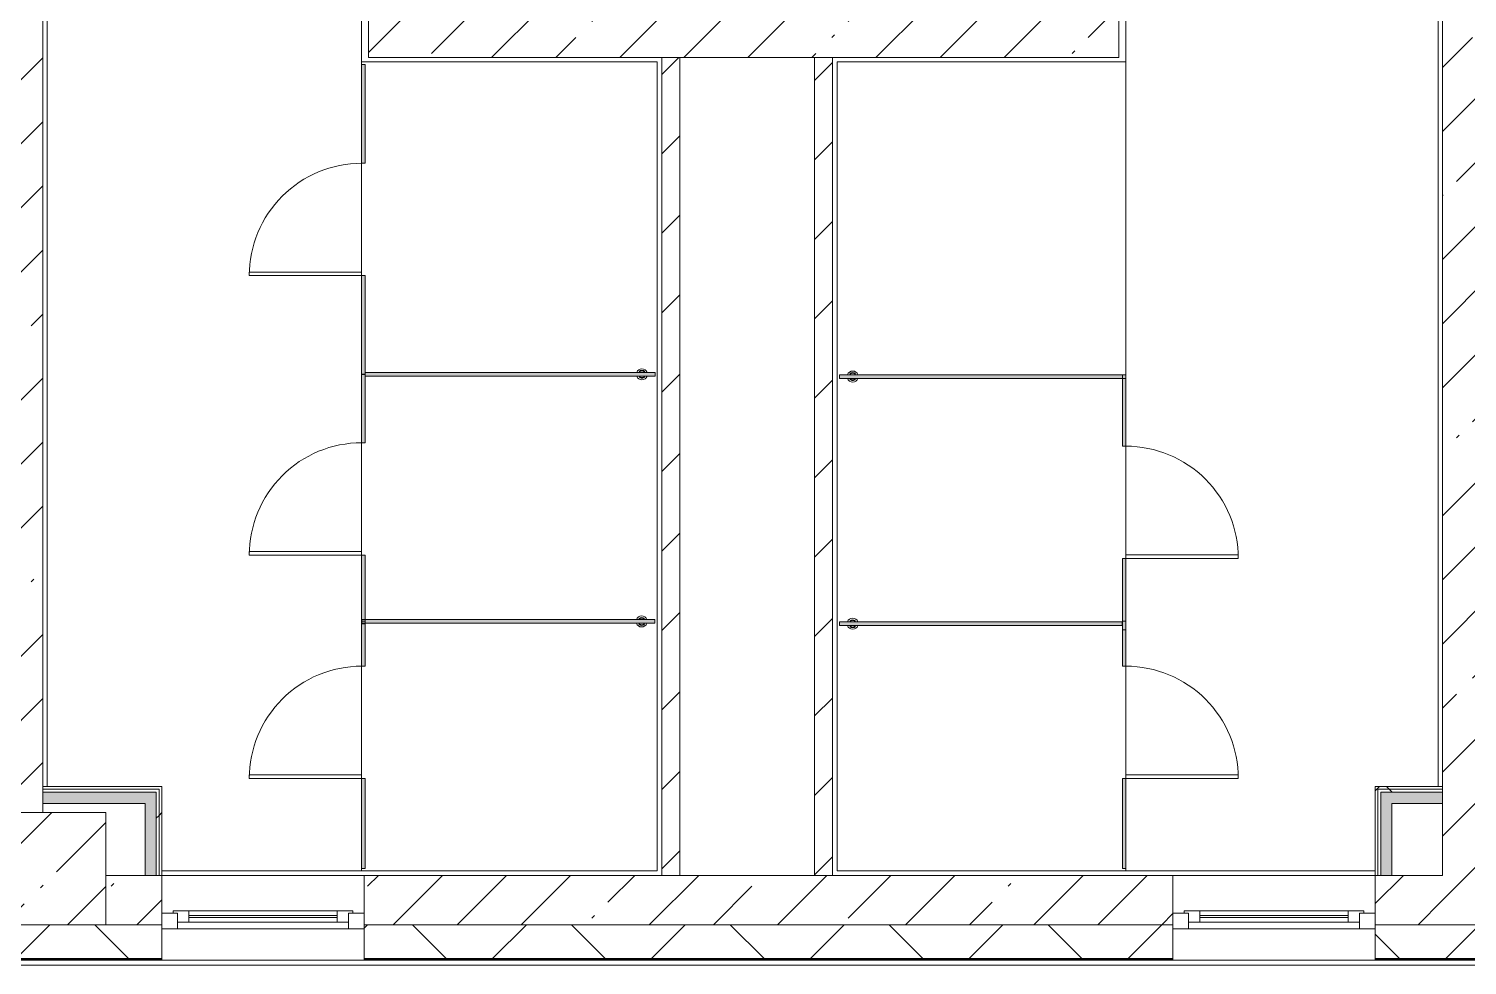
# Model space of a CAD drawing. Header units: millimetres. Extents: x 1322 to 199238, y -8553 to 29000.
# Drawn here: x 137795 to 144198, y -280 to 3888 of the extents above; entities that cross this region are included whole.
import ezdxf

# ---------------------------------------------------------------- set-up
doc = ezdxf.new("R2010")
doc.units = ezdxf.units.MM
for name, color, linetype, lineweight in [('A-DOOR-7', 7, 'Continuous', 5), ('A-GENM-4', 7, 'Continuous', 5), ('A-GLAZ-3', 7, 'Continuous', 5), ('A-WALL', 7, 'Continuous', 9), ('A-WALL-4', 7, 'Continuous', 5), ('I-WALL-3', 7, 'Continuous', 5), ('S-COLS-1', 7, 'Continuous', 5)]:
    doc.layers.add(name, color=color, linetype=linetype, lineweight=lineweight)
for name, color, linetype, lineweight, true_color in [('A-FLOR-2', 7, 'Continuous', 5, 0xaaaaaa), ('A-GENM-5', 7, 'Continuous', 5, 0xe2ddcd), ('I-WALL-1', 7, 'Continuous', 5, 0xe7e7e7), ('I-WALL-2', 7, 'Continuous', 9, 0xe7e7e7)]:
    doc.layers.add(name, color=color, linetype=linetype, lineweight=lineweight, true_color=true_color)
pattern_1 = [(45, (72227.77, 0), (-285.1231, 285.1231), []), (45, (72512.9, 0), (-285.1231, 285.1231), [504.031, -100.806, 16.764, -84.042])]
pattern_2 = [(45, (72227.77, 0), (-176.7767, 176.7767), [])]
pattern_3 = [(45, (72227.8, 0), (-530.33, 530.33), []), (135, (72227.8, 0), (-530.33, -530.33), [])]

# ---------------------------------------------------------------- blocks, each defined once
blk = doc.blocks.new('BSC_Колонна _Прямоугольная - 500х500-V129-1_10_3_птичка')
at = {"layer": 'S-COLS-1'}
h = blk.add_hatch(dxfattribs=at)
h.set_pattern_fill('FP_50', color=256, style=0, pattern_type=2)
h.set_pattern_definition([(45, (-65660, -150), (-285.1231, 285.1231), []), (45, (-65374.88, -150), (-285.1231, 285.1231), [504.031, -100.806, 16.764, -84.042])])
h.paths.add_polyline_path([(140.9, -250), (250, -250), (250, 250), (-250, 250), (-250, -250)])
for p, q in [((250, 250), (-250, 250)), ((-250, 250), (-250, -250)), ((250, -250), (250, 250)), ((-250, -250), (250, -250))]:
    blk.add_line(p, q, dxfattribs=at)
blk = doc.blocks.new('120_Окно_СКБ_1Ст - 120_Окно_СКБ_1Ст 900х2500_h_-20664874-1_10_3_птичка')
at = {"layer": 'A-GLAZ-3'}
for p, q in [((-450, -127), (-450, -57)), ((-450, -57), (-380, -57)), ((450, -57), (-450, -57)), ((-380, -57), (-380, -127)), ((380, -127), (380, -57)), ((380, -57), (450, -57)), ((450, -57), (450, -127)), ((-380, -127), (-450, -127)), ((-450, -127), (-400, -127)), ((-380, -127), (-400, -127)), ((-400, -127), (-400, -137)), ((380, -87), (-380, -87)), ((-380, -87), (-380, -127)), ((-330, -137), (-330, -87)), ((-330, -107), (330, -107)), ((330, -117), (-330, -117)), ((330, -137), (330, -87)), ((380, -127), (380, -87)), ((450, -127), (380, -127)), ((400, -127), (380, -127)), ((400, -127), (450, -127)), ((400, -137), (400, -127)), ((-400, -137), (400, -137)), ((400, -137), (-400, -137))]:
    blk.add_line(p, q, dxfattribs=at)
blk = doc.blocks.new('131_Сантехническая перегородка_Дверь_ поз_4 - СД-1-30830986-1_10_3_птичка')
at = {"layer": 'A-GENM-5'}
for points in [[(-190, -8), (250, -8), (250, 8), (-190, 8)], [(750, -8), (1190, -8), (1190, 8), (750, 8)]]:
    blk.add_hatch(color=256, dxfattribs=at).paths.add_polyline_path(points)
at = {"layer": 'A-DOOR-7'}
for p, q in [((266, 508), (250, 508)), ((250, 8), (250, 508)), ((266, 8), (266, 508)), ((266, 8), (250, 8))]:
    blk.add_line(p, q, dxfattribs=at)
blk.add_arc((250, 8), 500, 360, 90, dxfattribs=at)
at = {"layer": 'A-GENM-4'}
for p, q in [((250, 8), (-190, 8)), ((-190, 8), (-190, -8)), ((250, -8), (250, 8)), ((1190, 8), (750, 8)), ((750, 8), (750, -8)), ((1190, -8), (1190, 8)), ((-190, -8), (250, -8)), ((750, -8), (1190, -8))]:
    blk.add_line(p, q, dxfattribs=at)
blk = doc.blocks.new('131_Сантехническая перегородка_Дверь - СД-1-29846662-1_10_3_птичка')
at = {"layer": 'A-GENM-5'}
for points in [[(0, 8), (0, -8), (317.3, -8), (317.3, 8), (197.1, 8)], [(817.3, -7.8), (817.3, -8), (1119.2, -7.8), (1119.2, 8), (817.3, 8)]]:
    blk.add_hatch(color=256, dxfattribs=at).paths.add_polyline_path(points)
at = {"layer": 'A-DOOR-7'}
for p, q in [((333.3, -8), (317.3, -8)), ((317.3, -8), (317.3, -508)), ((333.3, -8), (333.3, -508)), ((333.3, -508), (317.3, -508))]:
    blk.add_line(p, q, dxfattribs=at)
blk.add_arc((317.3, -8), 500, 270, 0, dxfattribs=at)
at = {"layer": 'A-GENM-4'}
for p, q in [((317.3, 8), (0, 8)), ((0, 8), (0, -8)), ((317.3, -8), (317.3, 8)), ((1134.7, 8), (817.3, 8)), ((817.3, 8), (817.3, -8)), ((1134.7, -8), (1134.7, 8)), ((0, -8), (317.3, -8)), ((817.3, -8), (1134.7, -8))]:
    blk.add_line(p, q, dxfattribs=at)
blk = doc.blocks.new('131_Сантехническая перегородка - СП-4-30850764-1_10_3_птичка')
at = {"layer": 'A-GENM-5'}
blk.add_hatch(color=256, dxfattribs=at).paths.add_polyline_path([(55.2, -8), (1330, -8), (1330, 8), (55.2, 8)])
at = {"layer": 'A-GENM-4'}
for p, q in [((1330, 8), (55.2, 8)), ((55.2, 8), (55.2, -8)), ((1330, -8), (1330, 8)), ((55.2, -8), (1330, -8))]:
    blk.add_line(p, q, dxfattribs=at)
at = {"layer": 'A-GENM-4', "flags": 128}
for points in [[(126.7, 8), (126.3, 8.5), (126, 9), (125.6, 9.5), (125.2, 9.9), (124.8, 10.4), (124.4, 10.8), (123.9, 11.2), (123.5, 11.6), (123, 12), (122.5, 12.3), (122, 12.7), (121.5, 13), (121, 13.3), (120.5, 13.6), (119.9, 13.8), (119.4, 14), (118.8, 14.3), (118.2, 14.4), (117.6, 14.6), (117, 14.7), (116.5, 14.9), (115.9, 14.9), (115.3, 15), (114.7, 15.1), (114.1, 15.1), (113.5, 15.1), (112.8, 15), (112.2, 15), (111.7, 14.9), (111.1, 14.8), (110.5, 14.7), (109.9, 14.5), (109.3, 14.4), (108.7, 14.2), (108.2, 13.9), (107.6, 13.7), (107.1, 13.4), (106.5, 13.2), (106, 12.9), (105.5, 12.5), (105, 12.2), (104.5, 11.8), (104.1, 11.4), (103.6, 11), (103.2, 10.6), (102.8, 10.2), (102.4, 9.7), (102, 9.3), (101.6, 8.8), (101.3, 8.3), (101.1, 8)], [(101.1, -8), (101.4, -8.5), (101.8, -9), (102.2, -9.5), (102.6, -9.9), (103, -10.4), (103.4, -10.8), (103.8, -11.2), (104.3, -11.6), (104.7, -12), (105.2, -12.3), (105.7, -12.7), (106.2, -13), (106.8, -13.3), (107.3, -13.6), (107.9, -13.8), (108.4, -14), (109, -14.3), (109.6, -14.4), (110.1, -14.6), (110.7, -14.7), (111.3, -14.9), (111.9, -14.9), (112.5, -15), (113.1, -15.1), (113.7, -15.1), (114.3, -15.1), (114.9, -15), (115.5, -15), (116.1, -14.9), (116.7, -14.8), (117.3, -14.7), (117.9, -14.5), (118.5, -14.4), (119, -14.2), (119.6, -13.9), (120.2, -13.7), (120.7, -13.4), (121.2, -13.2), (121.7, -12.9), (122.3, -12.5), (122.7, -12.2), (123.2, -11.8), (123.7, -11.4), (124.1, -11), (124.6, -10.6), (125, -10.2), (125.4, -9.7), (125.8, -9.3), (126.1, -8.8), (126.5, -8.3), (126.7, -8)]]:
    blk.add_lwpolyline(points, dxfattribs=at)
at = {"layer": 'A-GENM-4'}
for radius, start, end in [(24.6, 19.91127, 160.08873), (17.6, 45, 135), (17.6, 45, 135), (15.1, 45, 135), (24.6, 199.91127, 340.08873), (17.6, 225, 315), (17.6, 225, 315), (15.1, 225, 315)]:
    blk.add_arc((113.9, 0), radius, start, end, dxfattribs=at)
blk = doc.blocks.new('131_Сантехническая перегородка - СП-4-30850728-1_10_3_птичка')
at = {"layer": 'A-GENM-5'}
blk.add_hatch(color=256, dxfattribs=at).paths.add_polyline_path([(415.9, -8), (1330, -8), (1330, 8), (71.3, 8), (71.3, -8)])
at = {"layer": 'A-GENM-4'}
for p, q in [((1330, 8), (71.3, 8)), ((71.3, 8), (71.3, -8)), ((1330, -8), (1330, 8)), ((71.3, -8), (1330, -8))]:
    blk.add_line(p, q, dxfattribs=at)
at = {"layer": 'A-GENM-4', "flags": 128}
for points in [[(142.8, 8), (142.5, 8.5), (142.1, 9), (141.8, 9.5), (141.4, 9.9), (141, 10.4), (140.5, 10.8), (140.1, 11.2), (139.6, 11.6), (139.2, 12), (138.7, 12.3), (138.2, 12.7), (137.7, 13), (137.1, 13.3), (136.6, 13.6), (136.1, 13.8), (135.5, 14), (134.9, 14.3), (134.4, 14.4), (133.8, 14.6), (133.2, 14.7), (132.6, 14.9), (132, 14.9), (131.4, 15), (130.8, 15.1), (130.2, 15.1), (129.6, 15.1), (129, 15), (128.4, 15), (127.8, 14.9), (127.2, 14.8), (126.6, 14.7), (126, 14.5), (125.4, 14.4), (124.9, 14.2), (124.3, 13.9), (123.8, 13.7), (123.2, 13.4), (122.7, 13.2), (122.2, 12.9), (121.7, 12.5), (121.2, 12.2), (120.7, 11.8), (120.2, 11.4), (119.8, 11), (119.3, 10.6), (118.9, 10.2), (118.5, 9.7), (118.1, 9.3), (117.8, 8.8), (117.4, 8.3), (117.3, 8)], [(117.3, -8), (117.6, -8.5), (117.9, -9), (118.3, -9.5), (118.7, -9.9), (119.1, -10.4), (119.5, -10.8), (120, -11.2), (120.4, -11.6), (120.9, -12), (121.4, -12.3), (121.9, -12.7), (122.4, -13), (122.9, -13.3), (123.5, -13.6), (124, -13.8), (124.6, -14), (125.1, -14.3), (125.7, -14.4), (126.3, -14.6), (126.9, -14.7), (127.5, -14.9), (128.1, -14.9), (128.7, -15), (129.3, -15.1), (129.9, -15.1), (130.5, -15.1), (131.1, -15), (131.7, -15), (132.3, -14.9), (132.9, -14.8), (133.4, -14.7), (134, -14.5), (134.6, -14.4), (135.2, -14.2), (135.7, -13.9), (136.3, -13.7), (136.8, -13.4), (137.4, -13.2), (137.9, -12.9), (138.4, -12.5), (138.9, -12.2), (139.4, -11.8), (139.8, -11.4), (140.3, -11), (140.7, -10.6), (141.1, -10.2), (141.5, -9.7), (141.9, -9.3), (142.3, -8.8), (142.6, -8.3), (142.8, -8)]]:
    blk.add_lwpolyline(points, dxfattribs=at)
at = {"layer": 'A-GENM-4'}
for radius, start, end in [(24.6, 19.91127, 160.08873), (17.6, 45, 135), (17.6, 45, 135), (15.1, 45, 135), (24.6, 199.91127, 340.08873), (17.6, 225, 315), (17.6, 225, 315), (15.1, 225, 315)]:
    blk.add_arc((130, 0), radius, start, end, dxfattribs=at)
blk = doc.blocks.new('131_Сантехническая перегородка_Дверь - СД-1-30819167-1_10_3_птичка')
at = {"layer": 'A-GENM-5'}
for points in [[(0, 8), (2, 7.5), (18, 7.5), (18, -8), (305.2, -8), (305.2, 8)], [(805.2, -8), (1109, -8), (1109, 8), (805.2, 8)]]:
    blk.add_hatch(color=256, dxfattribs=at).paths.add_polyline_path(points)
at = {"layer": 'A-DOOR-7'}
for p, q in [((321.2, 508), (305.2, 508)), ((305.2, 8), (305.2, 508)), ((321.2, 8), (321.2, 508)), ((321.2, 8), (305.2, 8))]:
    blk.add_line(p, q, dxfattribs=at)
blk.add_arc((305.2, 8), 500, 360, 90, dxfattribs=at)
at = {"layer": 'A-GENM-4'}
for p, q in [((305.2, 8), (0, 8)), ((0, 8), (0, -8)), ((305.2, -8), (305.2, 8)), ((1110.4, 8), (805.2, 8)), ((805.2, 8), (805.2, -8)), ((1110.4, -8), (1110.4, 8)), ((0, -8), (305.2, -8)), ((805.2, -8), (1110.4, -8))]:
    blk.add_line(p, q, dxfattribs=at)
blk = doc.blocks.new('131_Сантехническая перегородка - СП-4-30819166-1_10_3_птичка')
at = {"layer": 'A-GENM-5'}
blk.add_hatch(color=256, dxfattribs=at).paths.add_polyline_path([(760.3, 8), (39.9, 8), (39.9, -8), (1330, -8), (1330, 8)])
at = {"layer": 'A-GENM-4'}
for p, q in [((1330, 8), (39.9, 8)), ((39.9, 8), (39.9, -8)), ((1330, -8), (1330, 8)), ((39.9, -8), (1330, -8))]:
    blk.add_line(p, q, dxfattribs=at)
at = {"layer": 'A-GENM-4', "flags": 128}
for points in [[(111.4, 8), (111, 8.5), (110.7, 9), (110.3, 9.5), (109.9, 9.9), (109.5, 10.4), (109.1, 10.8), (108.6, 11.2), (108.2, 11.6), (107.7, 12), (107.2, 12.3), (106.7, 12.7), (106.2, 13), (105.7, 13.3), (105.2, 13.6), (104.6, 13.8), (104, 14), (103.5, 14.3), (102.9, 14.4), (102.3, 14.6), (101.7, 14.7), (101.1, 14.9), (100.6, 14.9), (100, 15), (99.4, 15.1), (98.7, 15.1), (98.1, 15.1), (97.5, 15), (96.9, 15), (96.3, 14.9), (95.8, 14.8), (95.2, 14.7), (94.6, 14.5), (94, 14.4), (93.4, 14.2), (92.9, 13.9), (92.3, 13.7), (91.8, 13.4), (91.2, 13.2), (90.7, 12.9), (90.2, 12.5), (89.7, 12.2), (89.2, 11.8), (88.8, 11.4), (88.3, 11), (87.9, 10.6), (87.5, 10.2), (87.1, 9.7), (86.7, 9.3), (86.3, 8.8), (86, 8.3), (85.8, 8)], [(85.8, -8), (86.1, -8.5), (86.5, -9), (86.9, -9.5), (87.2, -9.9), (87.6, -10.4), (88.1, -10.8), (88.5, -11.2), (89, -11.6), (89.4, -12), (89.9, -12.3), (90.4, -12.7), (90.9, -13), (91.5, -13.3), (92, -13.6), (92.6, -13.8), (93.1, -14), (93.7, -14.3), (94.3, -14.4), (94.8, -14.6), (95.4, -14.7), (96, -14.9), (96.6, -14.9), (97.2, -15), (97.8, -15.1), (98.4, -15.1), (99, -15.1), (99.6, -15), (100.2, -15), (100.8, -14.9), (101.4, -14.8), (102, -14.7), (102.6, -14.5), (103.2, -14.4), (103.7, -14.2), (104.3, -13.9), (104.8, -13.7), (105.4, -13.4), (105.9, -13.2), (106.4, -12.9), (106.9, -12.5), (107.4, -12.2), (107.9, -11.8), (108.4, -11.4), (108.8, -11), (109.3, -10.6), (109.7, -10.2), (110.1, -9.7), (110.5, -9.3), (110.8, -8.8), (111.2, -8.3), (111.4, -8)]]:
    blk.add_lwpolyline(points, dxfattribs=at)
at = {"layer": 'A-GENM-4'}
for radius, start, end in [(24.6, 19.91127, 160.08873), (17.6, 45, 135), (17.6, 45, 135), (15.1, 45, 135), (24.6, 199.91127, 340.08873), (17.6, 225, 315), (17.6, 225, 315), (15.1, 225, 315)]:
    blk.add_arc((98.6, 0), radius, start, end, dxfattribs=at)
blk = doc.blocks.new('131_Сантехническая перегородка - СП-4-29831414-1_10_3_птичка')
at = {"layer": 'A-GENM-5'}
blk.add_hatch(color=256, dxfattribs=at).paths.add_polyline_path([(718.8, 8), (25.5, 8), (25.5, -8), (1330, -8), (1330, 8)])
at = {"layer": 'A-GENM-4'}
for p, q in [((1330, 8), (25.5, 8)), ((25.5, 8), (25.5, -8)), ((1330, -8), (1330, 8)), ((25.5, -8), (1330, -8))]:
    blk.add_line(p, q, dxfattribs=at)
at = {"layer": 'A-GENM-4', "flags": 128}
for points in [[(97, 8), (96.7, 8.5), (96.3, 9), (95.9, 9.5), (95.5, 9.9), (95.1, 10.4), (94.7, 10.8), (94.3, 11.2), (93.8, 11.6), (93.3, 12), (92.9, 12.3), (92.4, 12.7), (91.8, 13), (91.3, 13.3), (90.8, 13.6), (90.2, 13.8), (89.7, 14), (89.1, 14.3), (88.5, 14.4), (88, 14.6), (87.4, 14.7), (86.8, 14.9), (86.2, 14.9), (85.6, 15), (85, 15.1), (84.4, 15.1), (83.8, 15.1), (83.2, 15), (82.6, 15), (82, 14.9), (81.4, 14.8), (80.8, 14.7), (80.2, 14.5), (79.6, 14.4), (79.1, 14.2), (78.5, 13.9), (77.9, 13.7), (77.4, 13.4), (76.9, 13.2), (76.4, 12.9), (75.8, 12.5), (75.3, 12.2), (74.9, 11.8), (74.4, 11.4), (74, 11), (73.5, 10.6), (73.1, 10.2), (72.7, 9.7), (72.3, 9.3), (72, 8.8), (71.6, 8.3), (71.4, 8)], [(71.4, -8), (71.8, -8.5), (72.1, -9), (72.5, -9.5), (72.9, -9.9), (73.3, -10.4), (73.7, -10.8), (74.1, -11.2), (74.6, -11.6), (75.1, -12), (75.6, -12.3), (76.1, -12.7), (76.6, -13), (77.1, -13.3), (77.6, -13.6), (78.2, -13.8), (78.7, -14), (79.3, -14.3), (79.9, -14.4), (80.5, -14.6), (81.1, -14.7), (81.6, -14.9), (82.2, -14.9), (82.8, -15), (83.4, -15.1), (84, -15.1), (84.6, -15.1), (85.2, -15), (85.8, -15), (86.4, -14.9), (87, -14.8), (87.6, -14.7), (88.2, -14.5), (88.8, -14.4), (89.4, -14.2), (89.9, -13.9), (90.5, -13.7), (91, -13.4), (91.6, -13.2), (92.1, -12.9), (92.6, -12.5), (93.1, -12.2), (93.6, -11.8), (94, -11.4), (94.5, -11), (94.9, -10.6), (95.3, -10.2), (95.7, -9.7), (96.1, -9.3), (96.5, -8.8), (96.8, -8.3), (97, -8)]]:
    blk.add_lwpolyline(points, dxfattribs=at)
at = {"layer": 'A-GENM-4'}
for radius, start, end in [(24.6, 19.91127, 160.08873), (17.6, 45, 135), (17.6, 45, 135), (15.1, 45, 135), (24.6, 199.91127, 340.08873), (17.6, 225, 315), (17.6, 225, 315), (15.1, 225, 315)]:
    blk.add_arc((84.2, 0), radius, start, end, dxfattribs=at)
blk = doc.blocks.new('131_Сантехническая перегородка_Дверь_сдвиг_ - СД-1-30823593-1_10_3_птичка')
at = {"layer": 'A-GENM-5'}
for points in [[(0, -8), (400, -8), (400, 8), (0, 8)], [(900, 8), (900, -8), (1089, -8), (1089, 8)]]:
    blk.add_hatch(color=256, dxfattribs=at).paths.add_polyline_path(points)
at = {"layer": 'A-DOOR-7'}
for p, q in [((416, 508), (400, 508)), ((400, 8), (400, 508)), ((416, 8), (416, 508)), ((416, 8), (400, 8))]:
    blk.add_line(p, q, dxfattribs=at)
blk.add_arc((400, 8), 500, 360, 90, dxfattribs=at)
at = {"layer": 'A-GENM-4'}
for p, q in [((400, 8), (0, 8)), ((0, 8), (0, -8)), ((400, -8), (400, 8)), ((1100, 8), (900, 8)), ((900, 8), (900, -8)), ((1100, -8), (1100, 8)), ((0, -8), (400, -8)), ((900, -8), (1100, -8))]:
    blk.add_line(p, q, dxfattribs=at)
blk = doc.blocks.new('131_Сантехническая перегородка_Дверь_сдвиг_ - СД-1-30819161-1_10_3_птичка')
at = {"layer": 'A-GENM-5'}
for points in [[(0, -8), (400, -8), (400, 8), (0, 8)], [(900, 8), (900, -8), (1061.8, -8), (1061.8, 8)]]:
    blk.add_hatch(color=256, dxfattribs=at).paths.add_polyline_path(points)
at = {"layer": 'A-DOOR-7'}
for p, q in [((416, -8), (400, -8)), ((400, -8), (400, -508)), ((416, -8), (416, -508)), ((416, -508), (400, -508))]:
    blk.add_line(p, q, dxfattribs=at)
blk.add_arc((400, -8), 500, 270, 0, dxfattribs=at)
at = {"layer": 'A-GENM-4'}
for p, q in [((400, 8), (0, 8)), ((0, 8), (0, -8)), ((400, -8), (400, 8)), ((1100, 8), (900, 8)), ((900, 8), (900, -8)), ((1100, -8), (1100, 8)), ((0, -8), (400, -8)), ((900, -8), (1100, -8))]:
    blk.add_line(p, q, dxfattribs=at)

msp = doc.modelspace()

# ---------------------------------------------------------------- hatches: boundary and pattern name
at = {"layer": 'A-WALL-4'}
h = msp.add_hatch(dxfattribs=at)
h.set_pattern_fill('FP_56', color=256, style=0, pattern_type=2)
h.set_pattern_definition([(45, (72227.77, 0), (-353.5534, 353.5534), []), (135, (72227.77, 0), (-353.5534, -353.5534), [])])
h.paths.add_polyline_path([(147921.6, -250), (147927.8, -250), (147927.8, -100), (146207.8, -100), (146207.8, -250), (147919.8, -250)])
h.paths.add_polyline_path([(139888.5, -250), (142887.8, -250), (142887.8, -100), (139287.8, -100), (139287.8, -250)])
h.paths.add_polyline_path([(144463.8, -250), (144507.8, -250), (144507.8, -100), (143787.8, -101.8), (143787.8, -250), (144307.8, -250)])
h.paths.add_polyline_path([(138028.6, -250), (138387.8, -250), (138387.8, -100), (137387.8, -100), (137387.8, -250)])
h.paths.add_polyline_path([(133137.8, -250), (133837.8, -250), (133837.8, -100), (133137.8, -100), (133137.8, -128.3)])
h.paths.add_polyline_path([(132237.8, -250), (132237.8, -100), (131487.8, -100), (131487.8, -250)])
h.paths.add_polyline_path([(135937.8, -250), (136487.8, -250), (136487.8, -100), (135937.8, -100), (135937.8, -121.3)])
h.paths.add_polyline_path([(128729.3, -250), (129387.8, -250), (129387.8, -100), (128637.8, -100), (128637.8, -250)])
h.paths.add_polyline_path([(114965.3, -250), (116537.8, -250), (116537.8, -100), (114965.3, -100), (114965.3, -173.5)])
h.paths.add_polyline_path([(119637.8, -250), (120387.8, -250), (120387.8, -100), (119637.8, -100), (119637.8, -161.8)])
h.paths.add_polyline_path([(121287.8, -250), (121999.3, -250), (121999.3, -100), (121287.8, -100), (121287.8, -157.7)])
h.paths.add_polyline_path([(125537.8, -250), (125537.8, -100), (124099.3, -100), (124099.3, -250), (125009.6, -250)])
h.paths.add_polyline_path([(109317.8, -250), (109317.8, -100), (108197.8, -100), (108197.8, -250), (109200.8, -250)])
h.paths.add_polyline_path([(111060.6, -250), (111267.8, -250), (111267.8, -100), (110217.8, -100), (110217.8, -250)])
h.paths.add_polyline_path([(112167.8, -250), (112865.3, -250), (112865.3, -100), (112167.8, -100), (112167.8, -180.4)])
h.paths.add_polyline_path([(106097.8, -250), (106097.8, -100), (105237.8, -100), (105237.8, -250)])
h.paths.add_polyline_path([(102437.8, -250), (102437.8, -100), (101437.5, -100), (101437.5, -250), (101761.3, -250)])
h.paths.add_polyline_path([(99537.8, -250), (100537.5, -250), (100537.5, -100), (99537.8, -100), (99537.8, -211.8)])
h.paths.add_polyline_path([(87812.4, -250), (87837.8, -250), (87837.8, -100), (87087.8, -100), (87087.8, -250)])
h.paths.add_polyline_path([(98637.8, -250), (98637.8, -100), (97662.8, -100), (97662.8, -250), (98041.6, -250)])
h.paths.add_polyline_path([(88737.8, -250), (89487.8, -250), (89487.8, -100), (88737.8, -100), (88737.8, -238.7)])
h.paths.add_polyline_path([(92937.8, -250), (92937.8, -100), (91587.8, -100), (91587.8, -250)])
h.paths.add_polyline_path([(94321.9, -250), (94862.8, -250), (94862.8, -100), (93837.8, -100), (93837.8, -250)])
h.paths.add_polyline_path([(81387.5, -250), (82137.8, -250), (82137.8, -100), (81387.5, -100), (81387.5, -118)])
h.paths.add_polyline_path([(80487.5, -250), (80487.5, -100), (79057.8, -100), (79057.8, -250), (80372.9, -250)])
h.paths.add_polyline_path([(84987.8, -250), (84987.8, -100), (84237.8, -100), (84237.8, -250)])
h.paths.add_polyline_path([(71967.8, -250), (75957.8, -250), (75957.8, -100), (71967.8, -100), (71967.8, -210)])
at = {"layer": 'I-WALL-1'}
for points in [[(138312.8, 440.5), (138362.8, 440.5), (138362.8, 490.5), (137857.8, 490.5), (137857.8, 440.5), (138137.8, 440.5)], [(143862.8, 120), (143862.8, 440.5), (143812.8, 440.5), (143812.8, 120)]]:
    msp.add_hatch(color=256, dxfattribs=at).paths.add_polyline_path(points)
at = {"layer": 'I-WALL-2'}
for points in [[(144067.8, 440.5), (144087.8, 440.5), (144087, 490.5), (143812.8, 490.5), (143812.8, 440.5), (143862.8, 440.5)], [(138362.8, 120), (138362.8, 440.5), (138312.8, 440.5), (138312.8, 120)]]:
    msp.add_hatch(color=256, dxfattribs=at).paths.add_polyline_path(points)
at = {"layer": 'I-WALL-3'}
h = msp.add_hatch(dxfattribs=at)
h.set_pattern_fill('FP_36', color=256, style=0, pattern_type=2)
h.set_pattern_definition(pattern_1)
h.paths.add_polyline_path([(144307.8, -100), (144307.8, 7900), (144087.8, 7900), (144087.8, -100)])
h = msp.add_hatch(dxfattribs=at)
h.set_pattern_fill('FP_36', color=256, style=0, pattern_type=2)
h.set_pattern_definition(pattern_1)
h.paths.add_polyline_path([(137857.8, 400), (137857.8, 7400), (137637.8, 7400), (137637.8, 400)])
h = msp.add_hatch(dxfattribs=at)
h.set_pattern_fill('FP_36', color=256, style=0, pattern_type=2)
h.set_pattern_definition(pattern_1)
h.paths.add_polyline_path([(139888.5, 3760), (142647.8, 3760), (142647.8, 3980), (139307.8, 3980), (139307.8, 3760), (139862.8, 3760)])
h = msp.add_hatch(dxfattribs=at)
h.set_pattern_fill('FP_78', color=256, style=0, pattern_type=2)
h.set_pattern_definition(pattern_2)
h.paths.add_polyline_path([(140692.8, 120), (140692.8, 3760), (140612.8, 3760), (140612.8, 120)])
h = msp.add_hatch(dxfattribs=at)
h.set_pattern_fill('FP_78', color=256, style=0, pattern_type=2)
h.set_pattern_definition(pattern_2)
h.paths.add_polyline_path([(141372.8, 120), (141372.8, 3760), (141292.8, 3760), (141292.8, 120)])
h = msp.add_hatch(dxfattribs=at)
h.set_pattern_fill('FP_172', color=256, style=0, pattern_type=2)
h.set_pattern_definition(pattern_3)
h.paths.add_polyline_path([(143787.8, 503), (144087.8, 503), (144087.8, 515.5), (143787.8, 515.5)])
h = msp.add_hatch(dxfattribs=at)
h.set_pattern_fill('FP_172', color=256, style=0, pattern_type=2)
h.set_pattern_definition(pattern_3)
h.paths.add_polyline_path([(138375.3, 120), (138373.3, 490.5), (138362.8, 490.5), (138362.8, 120)])
h = msp.add_hatch(dxfattribs=at)
h.set_pattern_fill('FP_172', color=256, style=0, pattern_type=2)
h.set_pattern_definition(pattern_3)
h.paths.add_polyline_path([(138387.8, 120), (138387.8, 503), (138375.3, 503), (138375.3, 120)])
h = msp.add_hatch(dxfattribs=at)
h.set_pattern_fill('FP_172', color=256, style=0, pattern_type=2)
h.set_pattern_definition(pattern_3)
h.paths.add_polyline_path([(143787.8, 120), (143800.3, 120), (143800.3, 503), (143787.8, 503), (143787.8, 140)])
h = msp.add_hatch(dxfattribs=at)
h.set_pattern_fill('FP_172', color=256, style=0, pattern_type=2)
h.set_pattern_definition(pattern_3)
h.paths.add_polyline_path([(143800.3, 490.5), (144087.8, 490.5), (144087.4, 503), (143800.3, 503)])
h = msp.add_hatch(dxfattribs=at)
h.set_pattern_fill('FP_36', color=256, style=0, pattern_type=2)
h.set_pattern_definition(pattern_1)
h.paths.add_polyline_path([(141748.3, -100), (142887.8, -100), (142887.8, 120), (139287.8, 120), (139287.8, -100), (139888.5, -100)])
h.paths.add_polyline_path([(138137.8, -100), (138387.8, -100), (138387.8, 120), (138137.8, 120), (138137.8, -48)])
h.paths.add_polyline_path([(143787.8, -100), (144087.8, -100), (144087.8, 120), (143787.8, 120), (143787.8, -13)])

# ---------------------------------------------------------------- linework, layer by layer
at = {"layer": 'A-FLOR-2'}
for p, q in [((139276.8, 7660), (139276.8, 3729)), ((142678.8, 2347.5), (142678.8, 7660)), ((144067.8, 515.6), (144067.8, 7660)), ((137877.8, 7380), (137877.8, 515.5)), ((140592.8, 3740), (139276.8, 3740)), ((140592.8, 140), (140592.8, 3740)), ((141392.8, 3740), (141392.8, 140)), ((142678.8, 3740), (141392.8, 3740)), ((139276.8, 2789), (139276.8, 3289)), ((139276.8, 1545.2), (139276.8, 2045.2)), ((142678.8, 2030.1), (142678.8, 1530.1)), ((139276.8, 551), (139276.8, 1051)), ((142678.8, 1051), (142678.8, 551)), ((143787.8, 515.6), (144067.8, 515.6)), ((138387.8, 140), (140592.8, 140)), ((139276.8, 140), (139276.8, 151)), ((141392.8, 140), (143787.8, 140)), ((142678.8, 151), (142678.8, 140))]:
    msp.add_line(p, q, dxfattribs=at)
at = {"layer": 'A-WALL'}
for p, q in [((140692.8, 3760), (140612.8, 3760)), ((141372.8, 3760), (141292.8, 3760)), ((144087.8, 440.5), (144087.8, 515.5)), ((138375.3, 503), (137857.8, 503)), ((138362.8, 490.5), (137857.8, 490.5)), ((138362.8, 490.5), (138362.8, 120)), ((138375.3, 503), (138375.3, 120)), ((143800.3, 503), (143800.3, 120)), ((143800.3, 503), (144087.8, 503)), ((143812.8, 490.5), (143812.8, 120)), ((143812.8, 490.5), (144087.8, 490.5)), ((140612.8, 120), (140692.8, 120)), ((141292.8, 120), (141372.8, 120)), ((138387.8, -100), (138137.8, -100)), ((142887.8, -100), (139287.8, -100)), ((144087.8, -100), (143787.8, -100)), ((137387.8, -250), (138387.8, -250)), ((137387.8, -253), (138387.8, -253)), ((139287.8, -250), (142887.8, -250)), ((139287.8, -253), (142887.8, -253)), ((143787.8, -250), (144507.8, -250)), ((143787.8, -253), (144507.8, -253))]:
    msp.add_line(p, q, dxfattribs=at)
at = {"layer": 'A-WALL-4'}
for p, q in [((138387.8, -258), (138387.8, -100)), ((139287.8, -100), (139287.8, -258)), ((142887.8, -258), (142887.8, -100)), ((143787.8, -100), (143787.8, -258)), ((144307.8, -100), (144087.8, -100)), ((144507.8, -280), (71937.8, -280)), ((136487.8, -258), (144507.8, -258))]:
    msp.add_line(p, q, dxfattribs=at)
at = {"layer": 'I-WALL-3'}
for p, q in [((144087.8, 7900), (144087.8, 515.5)), ((139307.8, 7680), (139307.8, 3760)), ((142647.8, 3760), (142647.8, 7680)), ((137857.8, 400), (137857.8, 7400)), ((139307.8, 3760), (140612.8, 3760)), ((140612.8, 3760), (140612.8, 120)), ((140692.8, 3760), (141292.8, 3760)), ((140692.8, 120), (140692.8, 3760)), ((141292.8, 3760), (141292.8, 120)), ((141372.8, 3760), (142647.8, 3760)), ((141372.8, 120), (141372.8, 3760)), ((138387.8, 515.5), (137857.8, 515.5)), ((138387.8, -100), (138387.8, 515.5)), ((143787.8, 515.5), (143787.8, -100)), ((144087.8, 515.5), (143787.8, 515.5)), ((137857.8, 440.5), (138312.8, 440.5)), ((138312.8, 440.5), (138312.8, 120)), ((143862.8, 120), (143862.8, 440.5)), ((143862.8, 440.5), (144087.8, 440.5)), ((144087.8, 440.5), (144087.8, 120)), ((140612.8, 120), (138137.8, 120)), ((139287.8, 120), (139287.8, -100)), ((141292.8, 120), (140692.8, 120)), ((144087.8, 120), (141372.8, 120)), ((142887.8, -100), (142887.8, 120))]:
    msp.add_line(p, q, dxfattribs=at)

# ---------------------------------------------------------------- block references
at = {"layer": 'A-GENM-4'}
for name, p, rotation in [('131_Сантехническая перегородка_Дверь_ поз_4 - СД-1-30830986-1_10_3_птичка', (139284.8, 2539), 89.99999999997657), ('131_Сантехническая перегородка - СП-4-30819166-1_10_3_птичка', (140623.1, 2350), 180), ('131_Сантехническая перегородка_Дверь - СД-1-30819167-1_10_3_птичка', (139284.8, 1240), 89.99999999997657), ('131_Сантехническая перегородка_Дверь - СД-1-29846662-1_10_3_птичка', (142670.8, 1212.8), 90.00000000002345), ('131_Сантехническая перегородка_Дверь_сдвиг_ - СД-1-30823593-1_10_3_птичка', (139284.8, 151), 89.99999999997657), ('131_Сантехническая перегородка - СП-4-29831414-1_10_3_птичка', (140607.3, 1250), 180), ('131_Сантехническая перегородка_Дверь_сдвиг_ - СД-1-30819161-1_10_3_птичка', (142670.8, 151), 90.00000000002345)]:
    msp.add_blockref(name, p, dxfattribs=dict(at, rotation=rotation))
for name, p in [('131_Сантехническая перегородка - СП-4-30850764-1_10_3_птичка', (141348.6, 2340)), ('131_Сантехническая перегородка - СП-4-30850728-1_10_3_птичка', (141332.4, 1240))]:
    msp.add_blockref(name, p, dxfattribs=at)
at = {"layer": 'A-GLAZ-3', "rotation": 180}
for p in [(138837.8, -175), (143337.8, -175)]:
    msp.add_blockref('120_Окно_СКБ_1Ст - 120_Окно_СКБ_1Ст 900х2500_h_-20664874-1_10_3_птичка', p, dxfattribs=at)
at = {"layer": 'S-COLS-1'}
msp.add_blockref('BSC_Колонна _Прямоугольная - 500х500-V129-1_10_3_птичка', (137887.8, 150), dxfattribs=at)

doc.saveas('drawing.dxf')
